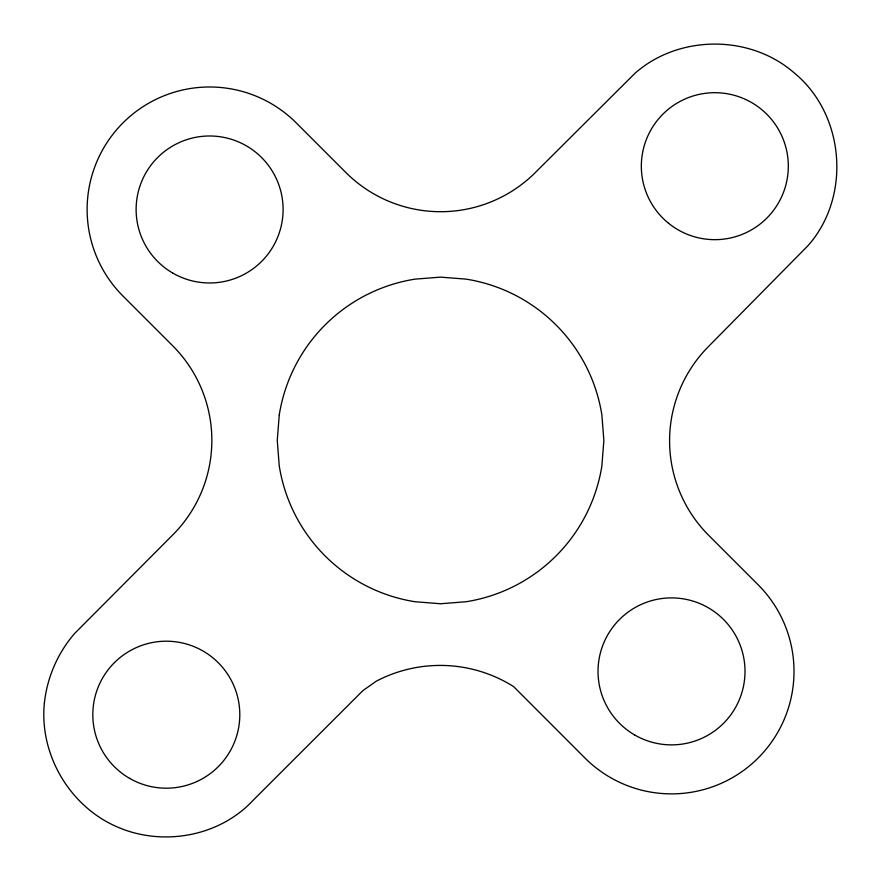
<?xml version="1.0" encoding="UTF-8"?>
<svg xmlns="http://www.w3.org/2000/svg" width="881" height="881" viewBox="0 0 881 881"><rect width="100%" height="100%" fill="white"/><g stroke="black" fill="none" stroke-linecap="round" stroke-linejoin="round"><path stroke-width="1.32" d="M44.391 702.906C39.05 754.433 69.786 806.655 117.426 826.995C162.203 846.597 218.796 836.818 252.517 800.906L362.84 690.66L376.088 681.288A137.667 137.667 0 0 1 513.656 686.618L584.918 758.001A122.481 122.481 0 0 0 758.134 758.001A122.481 122.481 0 0 0 758.134 584.786L708.456 535.108A133.769 133.769 0 0 1 709.073 345.936L808.13 245.524C851.487 196.452 844.857 114.354 794.177 72.87C750.05 34.37 679.042 34.524 635.08 73.2L535.516 172.357A134.121 134.121 0 0 1 345.848 172.5L296.214 122.866A122.481 122.481 0 0 0 122.999 122.866A122.481 122.481 0 0 0 122.999 296.082L172.808 345.892A133.868 133.868 0 0 1 172.467 535.207L74.599 633.505C57.783 652.953 47.167 677.335 44.391 702.906M279.266 414.885L277.251 440.434L279.266 465.983A163.315 163.315 0 0 0 415.017 601.734L440.566 603.749L466.115 601.734A163.315 163.315 0 0 0 601.866 465.983L603.87 440.434L601.866 414.885A163.315 163.315 0 0 0 466.115 279.134L440.566 277.13L415.017 279.134A163.315 163.315 0 0 0 279.266 414.885M172.863 273.121A73.486 73.486 0 0 0 283.098 209.48A73.486 73.486 0 0 0 172.863 145.839A73.486 73.486 0 0 0 172.863 273.121M668.58 223.289A73.486 73.486 0 0 0 787.405 177.676A73.486 73.486 0 0 0 688.49 97.571A73.486 73.486 0 0 0 668.58 223.289M634.772 735.029A73.486 73.486 0 0 0 745.007 671.388A73.486 73.486 0 0 0 634.772 607.747A73.486 73.486 0 0 0 634.772 735.029M129.562 778.341A73.486 73.486 0 0 0 239.797 714.689A73.486 73.486 0 0 0 129.562 651.048A73.486 73.486 0 0 0 129.562 778.341"/></g></svg>
